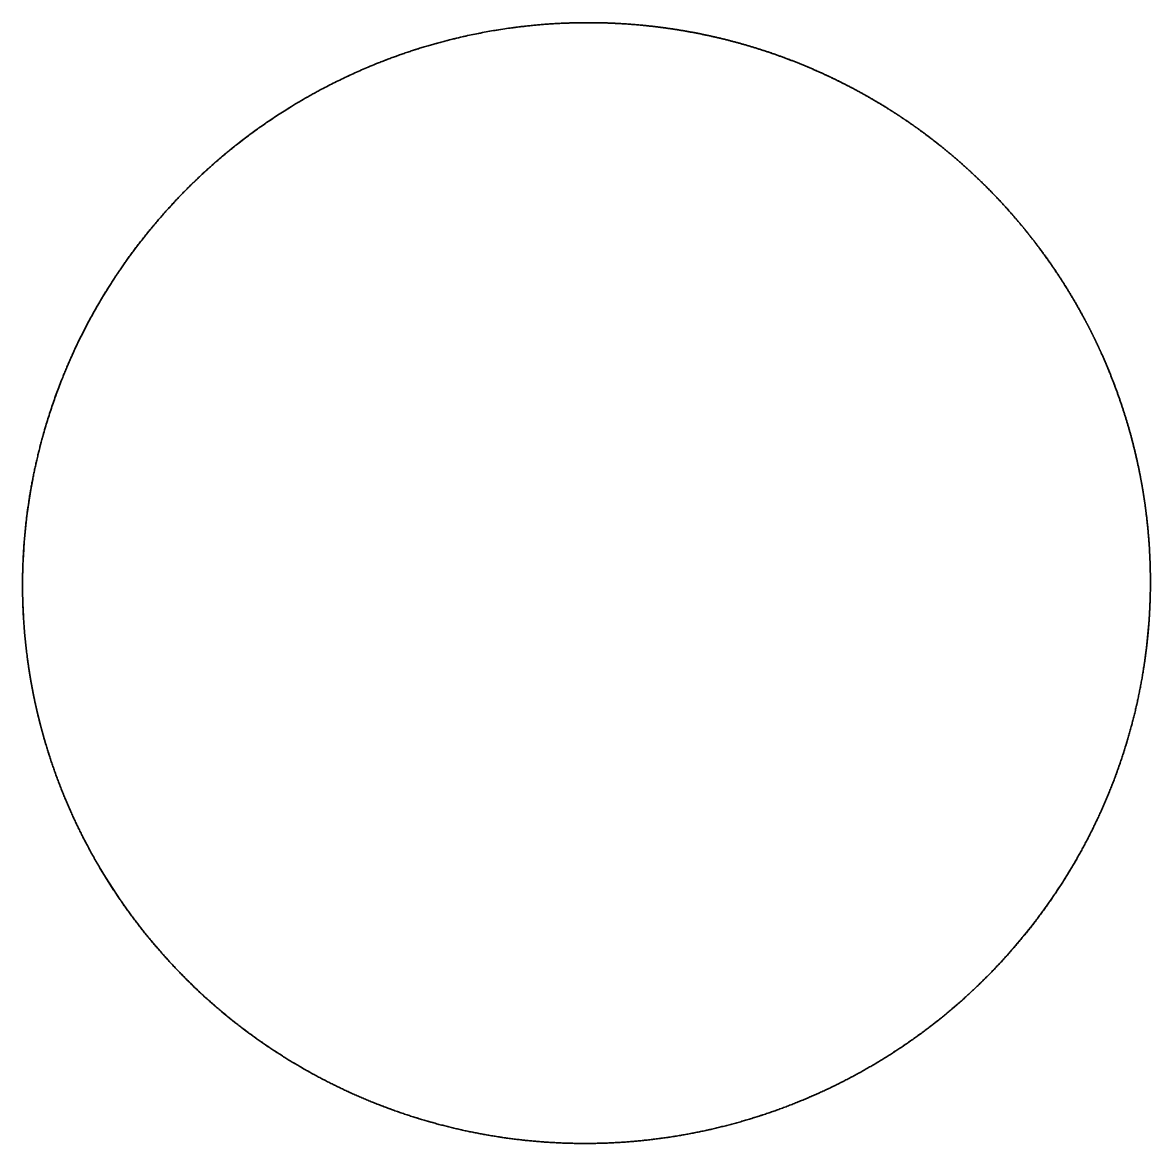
# Model space of a CAD drawing. Header units: millimetres. Extents: x 0 to 2809, y -1128 to 717.
# Drawn here: x 1040.53 to 1077.53, y -785.57 to -748.8 of the extents above; entities that cross this region are included whole.
import ezdxf

# ---------------------------------------------------------------- set-up
doc = ezdxf.new("R2010")
doc.units = ezdxf.units.MM
doc.layers.add('Blocks', color=7, linetype='Continuous')
doc.layers.add('Blocks$Inner', color=7, linetype='Continuous', lineweight=25, true_color=0x007f00)
doc.layers.add('Blocks$Outline', color=7, linetype='Continuous', lineweight=35, true_color=0xff3f3f)

# ---------------------------------------------------------------- blocks, each defined once
blk = doc.blocks.new('Balcony Lounge Bench w Arm Top')
at = {"layer": 'Blocks$Inner'}
blk.add_rational_spline([(326.021, 1094.601), (325.431, 1094.601), (324.84, 1094.573), (324.248, 1094.515), (323.946, 1094.486), (323.644, 1094.449), (323.345, 1094.405), (323.045, 1094.36), (322.748, 1094.309), (322.453, 1094.25), (321.862, 1094.133), (321.281, 1093.987), (320.707, 1093.813), (320.134, 1093.639), (319.569, 1093.437), (319.013, 1093.206), (318.735, 1093.091), (318.459, 1092.968), (318.185, 1092.838), (317.911, 1092.709), (317.639, 1092.571), (317.373, 1092.428), (316.307, 1091.856), (315.311, 1091.187), (314.384, 1090.424), (313.92, 1090.042), (313.474, 1089.636), (313.045, 1089.205), (312.831, 1088.99), (312.622, 1088.769), (312.419, 1088.544), (312.217, 1088.32), (312.02, 1088.09), (311.83, 1087.857), (311.069, 1086.924), (310.404, 1085.923), (309.836, 1084.855), (309.553, 1084.321), (309.292, 1083.767), (309.062, 1083.207), (308.832, 1082.646), (308.63, 1082.078), (308.457, 1081.501), (308.111, 1080.349), (307.877, 1079.165), (307.759, 1077.949)], [1.00000000034, 1.00000000034, 1.00000000034, 1.00000000034, 1.00000000034, 1.00000000034, 1.00000000034, 1.00000000034, 1.00000000034, 1.00000000034, 1.00000000034, 1.00000000034, 1.00000000034, 1.00000000035, 1.00000000035, 1.00000000035, 1.00000000035, 1.00000000035, 1.00000000035, 1.00000000035, 1.00000000035, 1.00000000035, 1.00000000035, 1.00000000035, 1.00000000035, 1.00000000035, 1.00000000035, 1.00000000035, 1.00000000035, 1.00000000035, 1.00000000035, 1.00000000035, 1.00000000035, 1.00000000035, 1.00000000035, 1.00000000035, 1.00000000035, 1.00000000035, 1.00000000035, 1.00000000035, 1.00000000035, 1.00000000035, 1.00000000035, 1.00000000024, 1.00000000012, 1], degree=3, knots=[218.181995, 218.181995, 218.181995, 218.181995, 220.783931, 220.783931, 220.783931, 222.118521, 222.118521, 222.118521, 223.446418, 223.446418, 223.446418, 226.087731, 226.087731, 226.087731, 228.729942, 228.729942, 228.729942, 230.058976, 230.058976, 230.058976, 231.393584, 231.393584, 231.393584, 236.688243, 236.688243, 236.688243, 239.342547, 239.342547, 239.342547, 240.676855, 240.676855, 240.676855, 242.003188, 242.003188, 242.003188, 247.294825, 247.294825, 247.294825, 249.960721, 249.960721, 249.960721, 252.607635, 252.607635, 252.607635, 257.911907, 257.911907, 257.911907, 257.911907], dxfattribs=at)
for points, knots in [([(344.355, 1074.233), (344.415, 1074.84), (344.444, 1075.449), (344.444, 1076.059), (344.444, 1076.668), (344.414, 1077.277), (344.354, 1077.883), (344.234, 1079.091), (343.999, 1080.276), (343.648, 1081.438), (343.473, 1082.021), (343.266, 1082.6), (343.034, 1083.162), (342.803, 1083.722), (342.545, 1084.27), (342.261, 1084.804), (341.977, 1085.338), (341.668, 1085.856), (341.334, 1086.359), (340.997, 1086.865), (340.636, 1087.355), (340.252, 1087.825), (339.485, 1088.765), (338.635, 1089.62), (337.701, 1090.391), (337.236, 1090.776), (336.753, 1091.137), (336.252, 1091.473), (336, 1091.643), (335.744, 1091.807), (335.484, 1091.963), (335.225, 1092.12), (334.962, 1092.269), (334.695, 1092.413), (333.634, 1092.984), (332.528, 1093.445), (331.378, 1093.798), (331.09, 1093.886), (330.801, 1093.967), (330.509, 1094.041), (330.216, 1094.116), (329.919, 1094.183), (329.623, 1094.242), (329.033, 1094.361), (328.439, 1094.45), (327.841, 1094.51), (327.236, 1094.571), (326.629, 1094.601), (326.021, 1094.601)], [187.186181, 187.186181, 187.186181, 187.186181, 189.017937, 189.017937, 189.017937, 190.845978, 190.845978, 190.845978, 194.482496, 194.482496, 194.482496, 196.314198, 196.314198, 196.314198, 198.131862, 198.131862, 198.131862, 199.945406, 199.945406, 199.945406, 201.772268, 201.772268, 201.772268, 205.41336, 205.41336, 205.41336, 207.231456, 207.231456, 207.231456, 208.147481, 208.147481, 208.147481, 209.060738, 209.060738, 209.060738, 212.692477, 212.692477, 212.692477, 213.603354, 213.603354, 213.603354, 214.519386, 214.519386, 214.519386, 216.339795, 216.339795, 216.339795, 218.181995, 218.181995, 218.181995, 218.181995]), ([(307.672, 1076.221), (307.668, 1075.036), (307.777, 1073.864), (308.105, 1072.126), (308.243, 1071.547), (308.571, 1070.415), (308.761, 1069.86), (309.406, 1068.229), (309.937, 1067.183), (310.887, 1065.686), (311.227, 1065.203), (311.946, 1064.277), (312.327, 1063.833), (313.127, 1062.983), (313.547, 1062.576), (314.429, 1061.802), (314.893, 1061.431), (316.325, 1060.398), (317.331, 1059.808), (318.918, 1059.07), (319.46, 1058.848), (320.571, 1058.455), (321.136, 1058.286), (322.836, 1057.862), (323.986, 1057.689), (325.477, 1057.61), (325.803, 1057.601), (326.13, 1057.601)], [130.688905, 130.688905, 130.688905, 130.688905, 134.217607, 134.217607, 135.981958, 135.981958, 137.746309, 137.746309, 141.27501, 141.27501, 143.039361, 143.039361, 144.803712, 144.803712, 146.568063, 146.568063, 148.332414, 148.332414, 151.861116, 151.861116, 153.625467, 153.625467, 155.389817, 155.389817, 158.918519, 158.918519, 159.898358, 159.898358, 159.898358, 159.898358]), ([(326.13, 1057.601), (326.418, 1057.601), (326.707, 1057.608), (326.994, 1057.622), (327.294, 1057.636), (327.594, 1057.658), (327.892, 1057.687), (329.086, 1057.803), (330.256, 1058.034), (331.403, 1058.381), (331.691, 1058.468), (331.977, 1058.562), (332.26, 1058.663), (332.544, 1058.765), (332.827, 1058.874), (333.105, 1058.989), (333.659, 1059.219), (334.2, 1059.475), (334.729, 1059.758), (335.789, 1060.325), (336.784, 1060.991), (337.715, 1061.756), (338.18, 1062.139), (338.628, 1062.545), (339.054, 1062.973), (339.477, 1063.397), (339.879, 1063.842), (340.259, 1064.306), (340.641, 1064.772), (340.998, 1065.255), (341.333, 1065.757), (341.668, 1066.26), (341.982, 1066.785), (342.267, 1067.319), (342.835, 1068.385), (343.294, 1069.498), (343.645, 1070.657), (343.821, 1071.238), (343.969, 1071.828), (344.088, 1072.425), (344.206, 1073.023), (344.296, 1073.625), (344.355, 1074.233)], [159.898358, 159.898358, 159.898358, 159.898358, 160.772978, 160.772978, 160.772978, 161.683819, 161.683819, 161.683819, 165.315132, 165.315132, 165.315132, 166.228242, 166.228242, 166.228242, 167.144085, 167.144085, 167.144085, 168.961796, 168.961796, 168.961796, 172.602033, 172.602033, 172.602033, 174.428489, 174.428489, 174.428489, 176.241677, 176.241677, 176.241677, 178.059018, 178.059018, 178.059018, 179.890443, 179.890443, 179.890443, 183.526539, 183.526539, 183.526539, 185.354434, 185.354434, 185.354434, 187.186181, 187.186181, 187.186181, 187.186181])]:
    blk.add_open_spline(points, degree=3, knots=knots, dxfattribs=at)
blk.add_rational_spline([(307.759, 1077.949), (307.703, 1077.372), (307.674, 1076.796), (307.672, 1076.221)], [1, 0.999999999997, 0.999999999997, 1], degree=3, dxfattribs=at)
at = {"layer": 'Blocks$Outline'}
blk.add_rational_spline([(307.672, 1076.221), (307.674, 1076.796), (307.703, 1077.372), (307.759, 1077.949), (307.877, 1079.165), (308.111, 1080.349), (308.457, 1081.501), (308.63, 1082.078), (308.832, 1082.646), (309.062, 1083.207), (309.292, 1083.767), (309.553, 1084.321), (309.836, 1084.855), (310.404, 1085.923), (311.069, 1086.924), (311.83, 1087.857), (312.02, 1088.09), (312.217, 1088.32), (312.419, 1088.544), (312.622, 1088.769), (312.831, 1088.99), (313.045, 1089.205), (313.474, 1089.636), (313.92, 1090.042), (314.384, 1090.424), (315.311, 1091.187), (316.307, 1091.856), (317.373, 1092.428), (317.639, 1092.571), (317.911, 1092.709), (318.185, 1092.838), (318.459, 1092.968), (318.735, 1093.091), (319.013, 1093.206), (319.569, 1093.437), (320.134, 1093.639), (320.707, 1093.813), (321.281, 1093.987), (321.862, 1094.133), (322.453, 1094.25), (322.748, 1094.309), (323.045, 1094.36), (323.345, 1094.405), (323.644, 1094.449), (323.946, 1094.486), (324.248, 1094.515), (324.84, 1094.573), (325.431, 1094.601), (326.021, 1094.601), (326.629, 1094.601), (327.236, 1094.571), (327.841, 1094.51), (328.439, 1094.45), (329.033, 1094.361), (329.623, 1094.242), (329.919, 1094.183), (330.216, 1094.116), (330.509, 1094.041), (330.801, 1093.967), (331.09, 1093.886), (331.378, 1093.798), (332.528, 1093.445), (333.634, 1092.984), (334.695, 1092.413), (334.962, 1092.269), (335.225, 1092.12), (335.484, 1091.963), (335.744, 1091.807), (336, 1091.643), (336.252, 1091.473), (336.753, 1091.137), (337.236, 1090.776), (337.701, 1090.391), (338.635, 1089.62), (339.485, 1088.765), (340.252, 1087.825), (340.636, 1087.355), (340.997, 1086.865), (341.334, 1086.359), (341.668, 1085.856), (341.977, 1085.338), (342.261, 1084.804), (342.545, 1084.27), (342.803, 1083.722), (343.034, 1083.162), (343.266, 1082.6), (343.473, 1082.021), (343.648, 1081.438), (343.999, 1080.276), (344.234, 1079.091), (344.354, 1077.883), (344.414, 1077.277), (344.444, 1076.668), (344.444, 1076.059), (344.444, 1075.449), (344.415, 1074.84), (344.355, 1074.233), (344.296, 1073.625), (344.206, 1073.023), (344.088, 1072.425), (343.969, 1071.828), (343.821, 1071.238), (343.645, 1070.657), (343.294, 1069.498), (342.835, 1068.385), (342.267, 1067.319), (341.982, 1066.785), (341.668, 1066.26), (341.333, 1065.757), (340.998, 1065.255), (340.641, 1064.772), (340.259, 1064.306), (339.879, 1063.842), (339.477, 1063.397), (339.054, 1062.973), (338.628, 1062.545), (338.18, 1062.139), (337.715, 1061.756), (336.784, 1060.991), (335.789, 1060.325), (334.729, 1059.758), (334.2, 1059.475), (333.659, 1059.219), (333.105, 1058.989), (332.827, 1058.874), (332.544, 1058.765), (332.26, 1058.663), (331.977, 1058.562), (331.691, 1058.468), (331.403, 1058.381), (330.256, 1058.034), (329.086, 1057.803), (327.892, 1057.687), (327.594, 1057.658), (327.294, 1057.636), (326.994, 1057.622), (326.707, 1057.608), (326.418, 1057.601), (326.13, 1057.601), (325.803, 1057.601), (325.477, 1057.61), (323.986, 1057.689), (322.836, 1057.862), (321.136, 1058.286), (320.571, 1058.455), (319.46, 1058.848), (318.918, 1059.07), (317.331, 1059.808), (316.325, 1060.398), (314.893, 1061.431), (314.429, 1061.802), (313.547, 1062.576), (313.127, 1062.983), (312.327, 1063.833), (311.946, 1064.277), (311.227, 1065.203), (310.887, 1065.686), (309.937, 1067.183), (309.406, 1068.229), (308.761, 1069.86), (308.571, 1070.415), (308.243, 1071.547), (308.105, 1072.126), (307.777, 1073.864), (307.668, 1075.036), (307.672, 1076.221)], [1, 0.999999999997, 0.999999999997, 1, 1.00000000012, 1.00000000024, 1.00000000035, 1.00000000035, 1.00000000035, 1.00000000035, 1.00000000035, 1.00000000035, 1.00000000035, 1.00000000035, 1.00000000035, 1.00000000035, 1.00000000035, 1.00000000035, 1.00000000035, 1.00000000035, 1.00000000035, 1.00000000035, 1.00000000035, 1.00000000035, 1.00000000035, 1.00000000035, 1.00000000035, 1.00000000035, 1.00000000035, 1.00000000035, 1.00000000035, 1.00000000035, 1.00000000035, 1.00000000035, 1.00000000035, 1.00000000035, 1.00000000034, 1.00000000034, 1.00000000034, 1.00000000034, 1.00000000034, 1.00000000034, 1.00000000034, 1.00000000034, 1.00000000034, 1.00000000034, 1.00000000034, 1.00000000034, 1.00000000034, 1.00000000034, 1.00000000034, 1.00000000034, 1.00000000034, 1.00000000034, 1.00000000034, 1.00000000034, 1.00000000034, 1.00000000034, 1.00000000034, 1.00000000034, 1.00000000034, 1.00000000034, 1.00000000034, 1.00000000034, 1.00000000034, 1.00000000034, 1.00000000034, 1.00000000034, 1.00000000034, 1.00000000034, 1.00000000034, 1.00000000034, 1.00000000034, 1.00000000034, 1.00000000034, 1.00000000034, 1.00000000034, 1.00000000034, 1.00000000034, 1.00000000034, 1.00000000034, 1.00000000034, 1.00000000034, 1.00000000034, 1.00000000034, 1.00000000034, 1.00000000034, 1.00000000034, 1.00000000034, 1.00000000034, 1.00000000034, 1.00000000034, 1.00000000034, 1.00000000034, 1.00000000034, 1.00000000034, 1.00000000034, 1.00000000034, 1.00000000034, 1.00000000034, 1.00000000034, 1.00000000034, 1.00000000034, 1.00000000034, 1.00000000034, 1.00000000034, 1.00000000034, 1.00000000034, 1.00000000034, 1.00000000034, 1.00000000034, 1.00000000034, 1.00000000034, 1.00000000034, 1.00000000034, 1.00000000034, 1.00000000034, 1.00000000034, 1.00000000034, 1.00000000034, 1.00000000034, 1.00000000034, 1.00000000034, 1.00000000034, 1.00000000034, 1.00000000034, 1.00000000034, 1.00000000034, 1.00000000034, 1.00000000034, 1.00000000034, 1.00000000034, 1.00000000034, 1.00000000034, 1.00000000034, 1.00000000034, 1.00000000034, 1.00000000034, 1.00000000034, 1.00000000034, 1.00000000034, 1.00000000034, 1.00000000034, 1.00000000034, 1.00000000034, 1.00000000034, 1.00000000034, 1.00000000034, 1.00000000034, 1.00000000034, 1.00000000034, 1.00000000034, 1.00000000034, 1.00000000034, 1.00000000034, 1.00000000034, 1.00000000034, 1.00000000034, 1.00000000034, 1.00000000034, 1.00000000034, 1.00000000034, 1.00000000034, 1.00000000034, 1.00000000034, 1.00000000034], degree=3, knots=[-259.644859, -259.644859, -259.644859, -259.644859, -257.911907, -257.911907, -257.911907, -252.607635, -252.607635, -252.607635, -249.960721, -249.960721, -249.960721, -247.294825, -247.294825, -247.294825, -242.003188, -242.003188, -242.003188, -240.676855, -240.676855, -240.676855, -239.342547, -239.342547, -239.342547, -236.688243, -236.688243, -236.688243, -231.393584, -231.393584, -231.393584, -230.058976, -230.058976, -230.058976, -228.729942, -228.729942, -228.729942, -226.087731, -226.087731, -226.087731, -223.446418, -223.446418, -223.446418, -222.118521, -222.118521, -222.118521, -220.783931, -220.783931, -220.783931, -218.181995, -218.181995, -218.181995, -216.339795, -216.339795, -216.339795, -214.519386, -214.519386, -214.519386, -213.603354, -213.603354, -213.603354, -212.692477, -212.692477, -212.692477, -209.060738, -209.060738, -209.060738, -208.147481, -208.147481, -208.147481, -207.231456, -207.231456, -207.231456, -205.41336, -205.41336, -205.41336, -201.772268, -201.772268, -201.772268, -199.945406, -199.945406, -199.945406, -198.131862, -198.131862, -198.131862, -196.314198, -196.314198, -196.314198, -194.482496, -194.482496, -194.482496, -190.845978, -190.845978, -190.845978, -189.017937, -189.017937, -189.017937, -187.186181, -187.186181, -187.186181, -185.354434, -185.354434, -185.354434, -183.526539, -183.526539, -183.526539, -179.890443, -179.890443, -179.890443, -178.059018, -178.059018, -178.059018, -176.241677, -176.241677, -176.241677, -174.428489, -174.428489, -174.428489, -172.602033, -172.602033, -172.602033, -168.961796, -168.961796, -168.961796, -167.144085, -167.144085, -167.144085, -166.228242, -166.228242, -166.228242, -165.315132, -165.315132, -165.315132, -161.683819, -161.683819, -161.683819, -160.772978, -160.772978, -160.772978, -159.898358, -159.898358, -159.898358, -158.918519, -158.918519, -155.389817, -155.389817, -153.625467, -153.625467, -151.861116, -151.861116, -148.332414, -148.332414, -146.568063, -146.568063, -144.803712, -144.803712, -143.039361, -143.039361, -141.27501, -141.27501, -137.746309, -137.746309, -135.981958, -135.981958, -134.217607, -134.217607, -130.688905, -130.688905, -130.688905, -130.688905], dxfattribs=at)

msp = doc.modelspace()

# ---------------------------------------------------------------- block references
at = {"layer": 'Blocks', "rotation": 270.0000000000016}
msp.add_blockref('Balcony Lounge Bench w Arm Top', (-17.069, -441.128), dxfattribs=at)

doc.saveas('drawing.dxf')
